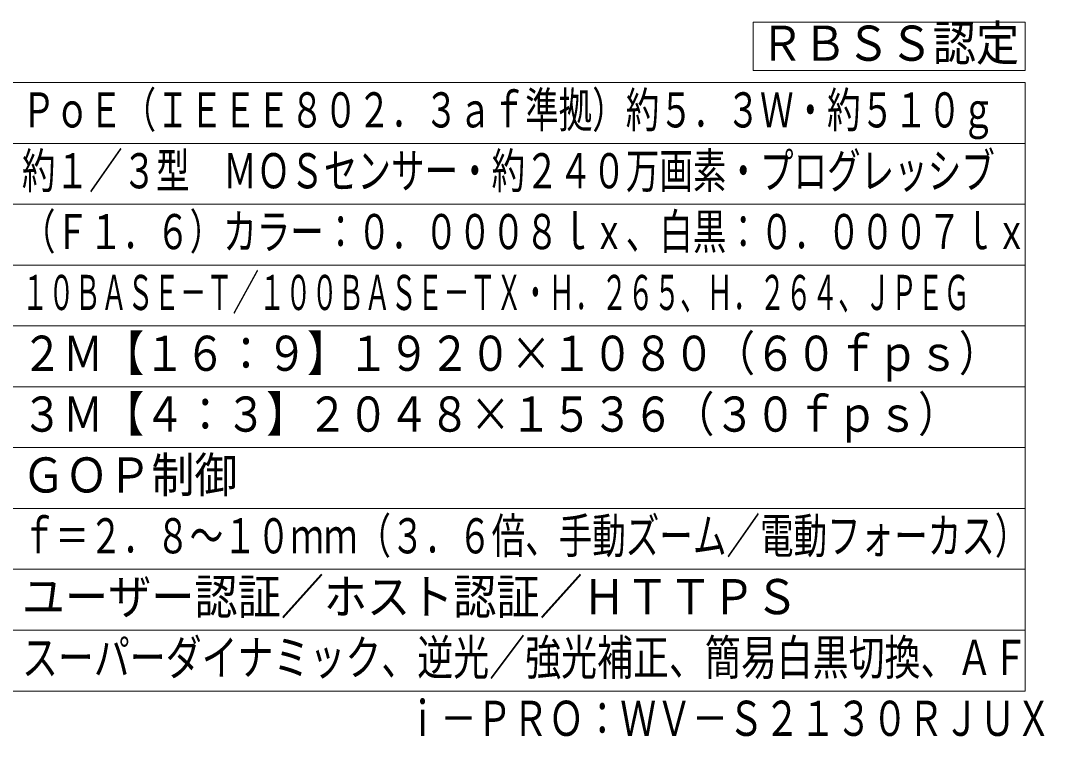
# Model space of a CAD drawing. Units: millimetres on the paper. Extents: x -63 to 64, y -58 to 59.
# Drawn here: x -20.1 to 64.1, y -58.3 to 0.5 of the extents above; entities that cross this region are included whole.
import ezdxf
from ezdxf.enums import TextEntityAlignment as Align

# ---------------------------------------------------------------- set-up
doc = ezdxf.new("R2010")
doc.units = ezdxf.units.MM
doc.layers.add('0-0_MOJI1', color=7, linetype='Continuous', lineweight=9)
doc.layers.add('0-2_WAKU', color=4, linetype='Continuous', lineweight=9)
doc.layers.add('0-5_相当品', color=4, linetype='Continuous')
doc.styles.add('ＭＳ ゴシック', font='')
doc.styles.get('ＭＳ ゴシック').set_extended_font_data('MS Gothic')

msp = doc.modelspace()

# ---------------------------------------------------------------- linework, layer by layer
at = {"layer": '0-0_MOJI1'}
msp.add_lwpolyline([(40.095, 0.373), (62.474, 0.373), (62.474, -3.594), (40.095, -3.594)], close=True, dxfattribs=at)
at = {"layer": '0-2_WAKU', "color": 3}
for p, q in [((-62.526, -4.594), (62.474, -4.594)), ((62.474, -54.594), (62.474, -4.594)), ((-62.526, -54.594), (62.474, -54.594))]:
    msp.add_line(p, q, dxfattribs=at)
at = {"layer": '0-2_WAKU'}
for p, q in [((-62.526, -9.594), (62.474, -9.594)), ((-62.526, -14.594), (62.474, -14.594)), ((62.474, -19.594), (-62.526, -19.594)), ((62.474, -24.594), (-62.526, -24.594)), ((62.474, -29.594), (-62.526, -29.594)), ((-62.526, -34.594), (62.474, -34.594)), ((-62.526, -39.594), (62.474, -39.594)), ((-62.526, -44.594), (62.474, -44.594)), ((-62.526, -49.594), (62.474, -49.594))]:
    msp.add_line(p, q, dxfattribs=at)

# ---------------------------------------------------------------- texts
at = {"layer": '0-0_MOJI1', "style": 'ＭＳ ゴシック'}
for s, height, width, p in [('ＲＢＳＳ認定', 2.889, 0.9, (40.685, -3.666)), ('ＰｏＥ（ＩＥＥＥ８０２．３ａｆ準拠）約５．３Ｗ・約５１０ｇ', 2.889, 0.7, (-20.026, -9.149)), ('約１／３型\u3000ＭＯＳセンサー・約２４０万画素・プログレッシブ', 2.889, 0.7, (-20.026, -14.149)), ('（Ｆ１．６）カラー：０．０００８ｌｘ、白黒：０．０００７ｌｘ', 2.889, 0.7, (-20.026, -19.149)), ('１０ＢＡＳＥ－Ｔ／１００ＢＡＳＥ－ＴＸ・Ｈ．２６５、Ｈ．２６４、ＪＰＥＧ', 2.886, 0.55, (-20.026, -24.149)), ('２Ｍ【１６：９】１９２０×１０８０（６０ｆｐｓ）', 2.889, 0.85, (-20.026, -29.149)), ('３Ｍ【４：３】２０４８×１５３６（３０ｆｐｓ）', 2.889, 0.85, (-20.026, -34.149)), ('ＧＯＰ制御', 2.889, 0.9, (-20.026, -39.149)), ('ｆ＝２．８～１０ｍｍ（３．６倍、手動ズーム／電動フォーカス）', 2.889, 0.7, (-20.026, -44.149)), ('ユーザー認証／ホスト認証／ＨＴＴＰＳ', 2.889, 0.9, (-20.026, -49.149)), ('スーパーダイナミック、逆光／強光補正、簡易白黒切換、ＡＦ', 2.889, 0.75, (-20.026, -54.149))]:
    msp.add_text(s, height=height, dxfattribs=dict(at, width=width)).set_placement(p, align=Align.BOTTOM_LEFT)
at = {"layer": '0-5_相当品', "style": 'ＭＳ ゴシック', "width": 0.75}
msp.add_text('ｉ－ＰＲＯ：ＷＶ－Ｓ２１３０ＲＪＵＸ', height=2.889, dxfattribs=at).set_placement((11.434, -59.149), align=Align.BOTTOM_LEFT)

doc.saveas('drawing.dxf')
